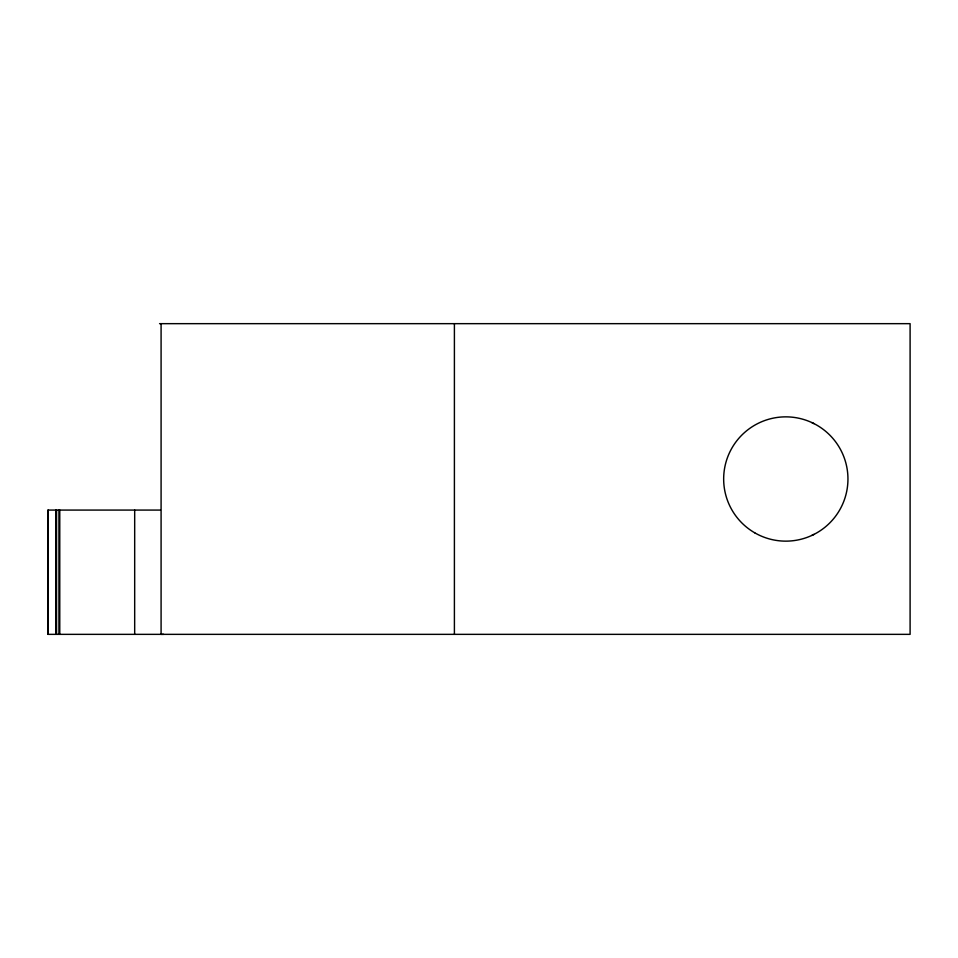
<?xml version="1.0" encoding="UTF-8"?>
<svg xmlns="http://www.w3.org/2000/svg" width="958" height="958" viewBox="0 0 958 958"><rect width="100%" height="100%" fill="white"/><g stroke="black" fill="none" stroke-linecap="round" stroke-linejoin="round"><path stroke-width="1.44" d="M811.833 535.426L814.037 534.372M159.555 323.66L910.1 323.66L910.1 634.352L47.9 634.352L47.972 510.075L160.429 510.075M163.578 634.34L161.088 634.352L161.088 323.66M811.833 422.574L814.037 423.64M454.403 323.648L454.403 634.34M134.683 510.075L134.683 634.352M59.767 510.075L59.767 634.352M58.929 510.075L58.929 634.352M56.558 510.075L56.558 634.352M55.815 510.075L55.815 634.352M48.068 510.075L48.068 634.352M754.736 532.816A62.138 62.138 0 0 0 847.95 479A62.138 62.138 0 0 0 754.736 425.184A62.138 62.138 0 0 0 754.736 532.816"/></g></svg>
